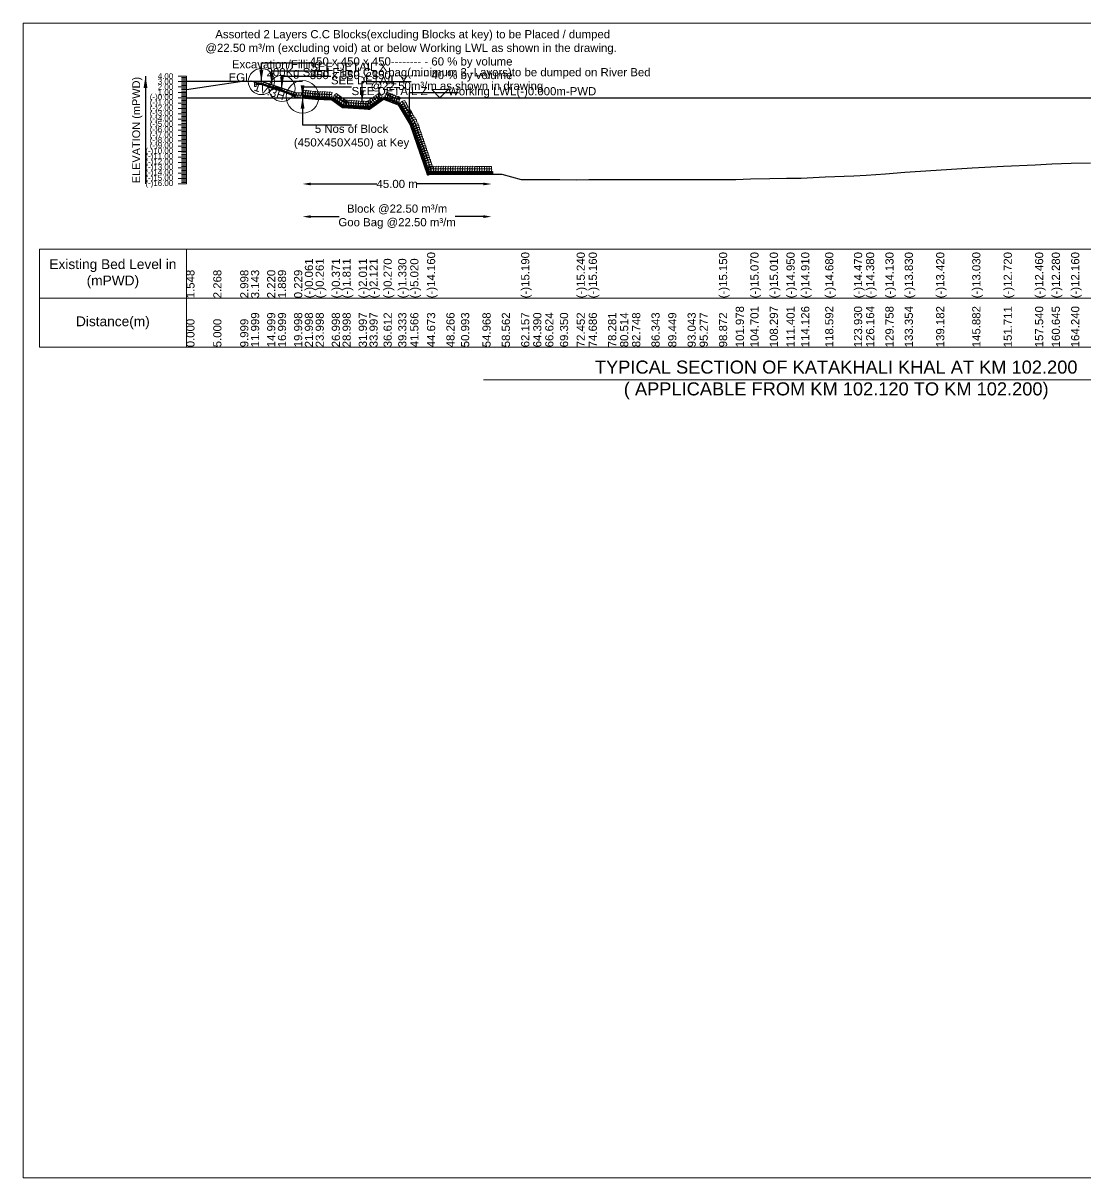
# Model space of a CAD drawing. Header units: inches. Extents: x 89000 to 845000, y -7071 to 31.
# Drawn here: x 400000 to 406510, y -7071 to 0 of the extents above; entities that cross this region are included whole.
import ezdxf

# ---------------------------------------------------------------- set-up
doc = ezdxf.new("R2010")
doc.units = ezdxf.units.IN
doc.header["$LTSCALE"] = 7
doc.header["$MEASUREMENT"] = 0
for name, color, linetype, lineweight in [('Cross section Data Border', 7, 'Continuous', 9), ('Cross Section Labels', 7, 'Continuous', 9), ('Existing_Bed_Level for Xsection', 7, 'Continuous', 25), ('Long Section Labels', 7, 'Continuous', 9)]:
    doc.layers.add(name, color=color, linetype=linetype, lineweight=lineweight)
doc.styles.get("Standard").update_dxf_attribs({"font": 'arial.ttf'})
doc.dimstyles.new('Appron Lebeling Style', dxfattribs={"dimtxt": 50, "dimasz": 50, "dimexe": 0.18, "dimexo": 0.0625, "dimgap": 0.09, "dimtad": 0, "dimtih": 1, "dimtoh": 1, "dimdec": 4, "dimzin": 0, "dimdsep": 46, "dimtxsty": 'Standard', "dimcen": 0.09, "dimse1": 1, "dimse2": 1, "dimadec": 0, "dimazin": 0, "dimtfac": 1, "dimtdec": 4, "dimtofl": 0, "dimtmove": 0, "dimatfit": 3, "dimfxl": 1, "dimtolj": 1, "dimtzin": 0, "dimarcsym": 0})
doc.dimstyles.get("Standard").update_dxf_attribs({"dimtxt": 0.18, "dimasz": 0.18, "dimexe": 0.18, "dimexo": 0.0625, "dimgap": 0.09, "dimtad": 0, "dimtih": 1, "dimtoh": 1, "dimdec": 4, "dimzin": 0, "dimdsep": 46, "dimtxsty": 'Standard', "dimcen": 0.09, "dimadec": 0, "dimazin": 0, "dimtfac": 1, "dimtdec": 4, "dimtofl": 0, "dimtmove": 0, "dimatfit": 3, "dimfxl": 1, "dimtolj": 1, "dimtzin": 0, "dimarcsym": 0})

# ---------------------------------------------------------------- blocks, each defined once
blk = doc.blocks.new('*D301')
at = {"layer": 'Cross Section Labels', "color": 0, "lineweight": -2, "transparency": 16777216}
for p, q in [((401762.1, -985.1), (402167.5, -985.1)), ((402820.2, -985.1), (402414.7, -985.1))]:
    blk.add_line(p, q, dxfattribs=at)
at = {"layer": 'Cross Section Labels', "color": 0, "transparency": 16777216}
for points in [[(401762.1, -976.7), (401762.1, -993.4), (401712.1, -985.1)], [(402820.2, -976.7), (402820.2, -993.4), (402870.2, -985.1)]]:
    blk.add_solid(points, dxfattribs=at)
at = {"layer": 'Defpoints', "color": 0, "transparency": 16777216}
for p in [(401712.1, -457.1), (402870.2, -924.4), (402870.2, -985.1)]:
    blk.add_point(p, dxfattribs=at)
at = {"layer": 'Cross Section Labels', "color": 0, "transparency": 16777216, "insert": (402291.1, -985.1), "char_height": 50, "attachment_point": 5}
blk.add_mtext('\\A1;45.00 m', dxfattribs=at)
blk = doc.blocks.new('*D302')
at = {"layer": 'Cross Section Labels', "color": 0, "lineweight": -2, "transparency": 16777216}
for p, q in [((401762.1, -1185.1), (401935.5, -1185.1)), ((402820.2, -1185.1), (402646.7, -1185.1))]:
    blk.add_line(p, q, dxfattribs=at)
at = {"layer": 'Cross Section Labels', "color": 0, "transparency": 16777216}
for points in [[(401762.1, -1176.7), (401762.1, -1193.4), (401712.1, -1185.1)], [(402820.2, -1176.7), (402820.2, -1193.4), (402870.2, -1185.1)]]:
    blk.add_solid(points, dxfattribs=at)
at = {"layer": 'Defpoints', "color": 0, "transparency": 16777216}
for p in [(401712.1, -457.1), (402870.2, -924.4), (402870.2, -1185.1)]:
    blk.add_point(p, dxfattribs=at)
at = {"layer": 'Cross Section Labels', "color": 0, "transparency": 16777216, "insert": (402291.1, -1185.1), "char_height": 50, "attachment_point": 5}
blk.add_mtext('\\A1;Block @22.50 m³/m ^JGoo Bag @22.50 m³/m ', dxfattribs=at)

msp = doc.modelspace()

# ---------------------------------------------------------------- linework, layer by layer
at = {"layer": 'Cross section Data Border'}
msp.add_lwpolyline([(400100, -1385.08), (409061.76356, -1385.08), (409061.76356, -1985.08), (400100, -1985.08)], close=True, dxfattribs=at)
for points in [[(401000, -1385.08), (401000, -1985.08)], [(400100, -1685.08), (409061.76356, -1685.08)]]:
    msp.add_lwpolyline(points, dxfattribs=at)
at = {"layer": 'Cross Section Labels'}
for points in [[(400000, 0), (410000, 0), (410000, -7071), (400000, -7071)], [(402553.05931, -457.08), (402603.05931, -407.08), (402503.05931, -407.08)]]:
    msp.add_lwpolyline(points, close=True, dxfattribs=at)
msp.add_lwpolyline([(402820.88178, -2185.08), (404980.88178, -2185.08), (407140.88178, -2185.08)], dxfattribs=at)
for centre, radius in [((401459.60931, -358.08), 80), ((401585.83431, -400.155), 80), ((401712.05931, -452.13), 100)]:
    msp.add_circle(centre, radius, dxfattribs=at)
at = {"layer": 'Existing_Bed_Level for Xsection'}
for points in [[(401000, -405.996), (401164.98598, -382.236), (401329.97197, -358.146), (401395.9696, -353.361), (401494.95795, -383.82), (401560.95558, -394.743), (401659.94394, -449.523), (401725.94157, -459.093), (401791.9392, -465.693), (401890.92755, -469.323), (401956.92518, -516.843), (402055.91354, -523.443), (402121.91117, -527.073), (402208.19721, -465.99), (402297.99317, -500.97), (402371.67644, -622.74), (402474.20601, -924.36), (402592.78568, -924.36), (402682.76796, -924.36), (402813.95871, -924.36), (402932.54109, -924.36), (403051.1699, -958.35), (403124.87316, -958.35), (403198.58226, -958.35), (403288.5379, -958.35), (403390.92049, -960), (403464.6263, -957.36), (403583.27112, -958.35), (403656.96926, -957.36), (403730.67238, -957.36), (403849.32282, -957.36), (403951.80786, -957.36), (404070.42513, -958.35), (404144.1343, -957.36), (404262.76867, -957.03), (404365.28312, -957.03), (404455.12087, -954.39), (404573.79226, -952.41), (404676.22418, -950.43), (404766.16276, -949.11), (404913.53344, -941.52), (405089.68642, -934.59), (405163.39849, -931.62), (405282.02334, -923.37), (405400.66754, -913.47), (405593.02228, -899.94), (405814.11836, -887.07), (406006.46667, -876.84), (406198.82038, -868.26), (406301.28291, -862.32), (406419.91783, -858.36), (406538.5677, -855.06)], [(401712.05931, -358.08), (401000, -358.08)], [(401674.93431, -429.855), (401461.13341, -358.58804), (401459.60931, -358.08), (401458.00276, -358.08), (401428.30276, -358.08)], [(401428.30276, -367.98), (401458.00276, -367.98), (401674.93431, -440.29052)], [(401428.30276, -371.28), (401457.46724, -371.28), (401670.31724, -442.23)], [(401428.30276, -374.58), (401456.93173, -374.58), (401667.50931, -444.77253)], [(401000, -457.08), (408961.76356, -457.08)]]:
    msp.add_lwpolyline(points, dxfattribs=at)
at = {"layer": 'Long Section Labels'}
for points in [[(401000, -325.08), (400950, -325.08)], [(401000, -333.33), (400970, -333.33)], [(401000, -341.58), (400970, -341.58)], [(401000, -349.83), (400970, -349.83)], [(401000, -985.08), (401000, -952.08), (401000, -919.08), (401000, -886.08), (401000, -853.08), (401000, -820.08), (401000, -787.08), (401000, -754.08), (401000, -721.08), (401000, -688.08), (401000, -655.08), (401000, -622.08), (401000, -589.08), (401000, -556.08), (401000, -523.08), (401000, -490.08), (401000, -457.08), (401000, -424.08), (401000, -391.08), (401000, -358.08), (401000, -325.08)], [(401000, -358.08), (400950, -358.08)], [(401000, -391.08), (400950, -391.08)], [(401000, -424.08), (400950, -424.08)], [(401000, -366.33), (400970, -366.33)], [(401000, -374.58), (400970, -374.58)], [(401000, -382.83), (400970, -382.83)], [(401000, -399.33), (400970, -399.33)], [(401000, -407.58), (400970, -407.58)], [(401000, -415.83), (400970, -415.83)], [(401000, -457.08), (400950, -457.08)], [(401000, -490.08), (400950, -490.08)], [(401000, -432.33), (400970, -432.33)], [(401000, -440.58), (400970, -440.58)], [(401000, -448.83), (400970, -448.83)], [(401000, -465.33), (400970, -465.33)], [(401000, -473.58), (400970, -473.58)], [(401000, -481.83), (400970, -481.83)], [(401000, -523.08), (400950, -523.08)], [(401000, -556.08), (400950, -556.08)], [(401000, -498.33), (400970, -498.33)], [(401000, -506.58), (400970, -506.58)], [(401000, -514.83), (400970, -514.83)], [(401000, -531.33), (400970, -531.33)], [(401000, -539.58), (400970, -539.58)], [(401000, -547.83), (400970, -547.83)], [(401000, -564.33), (400970, -564.33)], [(401000, -589.08), (400950, -589.08)], [(401000, -622.08), (400950, -622.08)], [(401000, -572.58), (400970, -572.58)], [(401000, -580.83), (400970, -580.83)], [(401000, -597.33), (400970, -597.33)], [(401000, -605.58), (400970, -605.58)], [(401000, -613.83), (400970, -613.83)], [(401000, -630.33), (400970, -630.33)], [(401000, -655.08), (400950, -655.08)], [(401000, -688.08), (400950, -688.08)], [(401000, -638.58), (400970, -638.58)], [(401000, -646.83), (400970, -646.83)], [(401000, -663.33), (400970, -663.33)], [(401000, -671.58), (400970, -671.58)], [(401000, -679.83), (400970, -679.83)], [(401000, -696.33), (400970, -696.33)], [(401000, -704.58), (400970, -704.58)], [(401000, -721.08), (400950, -721.08)], [(401000, -754.08), (400950, -754.08)], [(401000, -712.83), (400970, -712.83)], [(401000, -729.33), (400970, -729.33)], [(401000, -737.58), (400970, -737.58)], [(401000, -745.83), (400970, -745.83)], [(401000, -762.33), (400970, -762.33)], [(401000, -770.58), (400970, -770.58)], [(401000, -787.08), (400950, -787.08)], [(401000, -820.08), (400950, -820.08)], [(401000, -778.83), (400970, -778.83)], [(401000, -795.33), (400970, -795.33)], [(401000, -803.58), (400970, -803.58)], [(401000, -811.83), (400970, -811.83)], [(401000, -828.33), (400970, -828.33)], [(401000, -836.58), (400970, -836.58)], [(401000, -844.83), (400970, -844.83)], [(401000, -853.08), (400950, -853.08)], [(401000, -886.08), (400950, -886.08)], [(401000, -919.08), (400950, -919.08)], [(401000, -861.33), (400970, -861.33)], [(401000, -869.58), (400970, -869.58)], [(401000, -877.83), (400970, -877.83)], [(401000, -894.33), (400970, -894.33)], [(401000, -902.58), (400970, -902.58)], [(401000, -910.83), (400970, -910.83)], [(401000, -952.08), (400950, -952.08)], [(401000, -985.08), (400950, -985.08)], [(401000, -927.33), (400970, -927.33)], [(401000, -935.58), (400970, -935.58)], [(401000, -943.83), (400970, -943.83)], [(401000, -960.33), (400970, -960.33)], [(401000, -968.58), (400970, -968.58)], [(401000, -976.83), (400970, -976.83)]]:
    msp.add_lwpolyline(points, dxfattribs=at)
for points in [[(401428.30276, -358.08), (401418.40276, -358.08), (401418.40276, -372.93), (401428.30276, -372.93)], [(401428.30276, -372.93), (401418.40276, -372.93), (401418.40276, -387.78), (401428.30276, -387.78)], [(401443.15276, -358.08), (401428.30276, -358.08), (401428.30276, -367.98), (401443.15276, -367.98)], [(401458.00276, -358.08), (401443.15276, -358.08), (401443.15276, -367.98), (401458.00276, -367.98)], [(401475.22136, -363.28402), (401461.13341, -358.58804), (401458.00276, -367.98), (401472.09071, -372.67598)], [(401489.30931, -367.98), (401475.22136, -363.28402), (401472.09071, -372.67598), (401486.17865, -377.37196)], [(401503.39725, -372.67598), (401489.30931, -367.98), (401486.17865, -377.37196), (401500.2666, -382.06795)], [(401517.4852, -377.37196), (401503.39725, -372.67598), (401500.2666, -382.06795), (401514.35455, -386.76393)], [(401531.57315, -382.06795), (401517.4852, -377.37196), (401514.35455, -386.76393), (401528.44249, -391.45991)], [(401545.6611, -386.76393), (401531.57315, -382.06795), (401528.44249, -391.45991), (401542.53044, -396.15589)], [(401559.74904, -391.45991), (401545.6611, -386.76393), (401542.53044, -396.15589), (401556.61839, -400.85188)], [(401573.83699, -396.15589), (401559.74904, -391.45991), (401556.61839, -400.85188), (401570.70633, -405.54786)], [(401587.92494, -400.85188), (401573.83699, -396.15589), (401570.70633, -405.54786), (401584.79428, -410.24384)], [(401602.01288, -405.54786), (401587.92494, -400.85188), (401584.79428, -410.24384), (401598.88223, -414.93982)], [(401616.10083, -410.24384), (401602.01288, -405.54786), (401598.88223, -414.93982), (401612.97018, -419.63581)], [(401630.18878, -414.93982), (401616.10083, -410.24384), (401612.97018, -419.63581), (401627.05812, -424.33179)], [(401644.27672, -419.63581), (401630.18878, -414.93982), (401627.05812, -424.33179), (401641.14607, -429.02777)], [(401658.36467, -424.33179), (401644.27672, -419.63581), (401641.14607, -429.02777), (401655.23402, -433.72375)], [(401734.77302, -415.55629), (401721.13022, -409.69144), (401715.26537, -423.33425), (401728.90817, -429.19909)], [(401747.61132, -416.68538), (401733.72202, -411.43087), (401728.46751, -425.32017), (401742.35681, -430.57468)], [(401762.38762, -418.16306), (401748.49832, -412.90856), (401743.24381, -426.79786), (401757.13311, -432.05236)], [(401777.16391, -419.64074), (401763.27461, -414.38624), (401758.02011, -428.27554), (401771.90941, -433.53004)], [(401791.94021, -421.11843), (401778.05091, -415.86392), (401772.7964, -429.75322), (401786.68571, -435.00773)], [(401803.97311, -421.75104), (401789.78047, -417.38166), (401785.41109, -431.57429), (401799.60372, -435.94368)], [(401818.81313, -422.29524), (401804.62049, -417.92585), (401800.25111, -432.11849), (401814.44375, -436.48788)], [(401833.65316, -422.83944), (401819.46052, -418.47005), (401815.09114, -432.66269), (401829.28377, -437.03207)], [(401848.49318, -423.38363), (401834.30054, -419.01425), (401829.93116, -433.20689), (401844.1238, -437.57627)], [(401863.33321, -423.92783), (401849.14057, -419.55845), (401844.77119, -433.75109), (401858.96382, -438.12047)], [(401878.17323, -424.47203), (401863.9806, -420.10265), (401859.61121, -434.29529), (401873.80385, -438.66467)], [(401893.01326, -425.01623), (401878.82062, -420.64685), (401874.45124, -434.83948), (401888.64388, -439.20887)], [(402242.33722, -431.68931), (402230.3684, -422.89898), (402221.57808, -434.8678), (402233.5469, -443.65813)], [(401672.45262, -429.02777), (401658.36467, -424.33179), (401655.23402, -433.72375), (401669.32196, -438.41973)], [(401682.35931, -442.23), (401667.50931, -442.23), (401667.50931, -457.08), (401682.35931, -457.08)], [(401689.78431, -427.38), (401674.93431, -427.38), (401674.93431, -442.23), (401689.78431, -442.23)], [(401697.20931, -442.23), (401682.35931, -442.23), (401682.35931, -457.08), (401697.20931, -457.08)], [(401704.63431, -427.38), (401689.78431, -427.38), (401689.78431, -442.23), (401704.63431, -442.23)], [(401712.05931, -442.23), (401697.20931, -442.23), (401697.20931, -457.08), (401712.05931, -457.08)], [(401727.03907, -424.4963), (401713.24289, -429.99065), (401718.73724, -443.78683), (401732.53342, -438.29248)], [(401740.28114, -425.95933), (401726.742, -432.05967), (401732.84233, -445.59881), (401746.38147, -439.49848)], [(401755.05744, -427.43702), (401741.51829, -433.53735), (401747.61862, -447.07649), (401761.15777, -440.97616)], [(401769.83373, -428.9147), (401756.29459, -435.01503), (401762.39492, -448.55418), (401775.93407, -442.45384)], [(401784.61003, -430.39238), (401771.07089, -436.49271), (401777.17122, -450.03186), (401790.71036, -443.93153)], [(401797.24151, -431.46821), (401784.11342, -438.40908), (401791.05428, -451.53717), (401804.18238, -444.59631)], [(401812.08154, -432.01241), (401798.95344, -438.95327), (401805.89431, -452.08137), (401819.0224, -445.14051)], [(401826.92157, -432.55661), (401813.79347, -439.49747), (401820.73433, -452.62557), (401833.86243, -445.68471)], [(401841.76159, -433.10081), (401828.63349, -440.04167), (401835.57436, -453.16977), (401848.70245, -446.2289)], [(401856.60162, -433.64501), (401843.47352, -440.58587), (401850.41438, -453.71397), (401863.54248, -446.7731)], [(401871.44164, -434.1892), (401858.31354, -441.13007), (401865.25441, -454.25816), (401878.3825, -447.3173)], [(401886.28167, -434.7334), (401873.15357, -441.67427), (401880.09443, -454.80236), (401893.22253, -447.8615)], [(401918.28058, -446.63332), (401903.50632, -445.13543), (401902.00843, -459.90969), (401916.78269, -461.40758)], [(401929.26904, -442.27538), (401919.87665, -430.77297), (401908.37423, -440.16536), (401917.76662, -451.66777)], [(401930.33172, -455.31045), (401915.55746, -453.81256), (401914.05956, -468.58682), (401928.83383, -470.08471)], [(401941.32017, -450.95251), (401931.92778, -439.4501), (401920.42537, -448.84249), (401929.81776, -460.3449)], [(401942.38286, -463.98758), (401927.60859, -462.48969), (401926.1107, -477.26395), (401940.88496, -478.76185)], [(401953.37131, -459.62964), (401943.97892, -448.12723), (401932.47651, -457.51962), (401941.8689, -469.02203)], [(401954.43399, -472.66471), (401939.65973, -471.16682), (401938.16184, -485.94108), (401952.9361, -487.43898)], [(401965.42245, -468.30677), (401956.03006, -456.80436), (401944.52765, -466.19675), (401953.92004, -477.69916)], [(401966.48513, -481.34184), (401951.71087, -479.84395), (401950.21298, -494.61821), (401964.98724, -496.11611)], [(401977.47359, -476.9839), (401968.08119, -465.48149), (401956.57878, -474.87388), (401965.97117, -486.37629)], [(401978.53627, -490.01897), (401963.76201, -488.52108), (401962.26411, -503.29534), (401977.03838, -504.79324)], [(401975.89057, -483.63503), (401962.5607, -490.18003), (401969.1057, -503.5099), (401982.43557, -496.9649)], [(401982.90985, -474.12359), (401968.85429, -469.33157), (401964.06226, -483.38713), (401978.11783, -488.17916)], [(401989.52472, -485.66103), (401980.13233, -474.15862), (401968.62992, -483.55101), (401978.02231, -495.05342)], [(401990.70767, -484.62295), (401977.3778, -491.16796), (401983.9228, -504.49783), (401997.25267, -497.95282)], [(401997.72696, -475.11152), (401983.67139, -470.31949), (401978.87936, -484.37506), (401992.93493, -489.16708)], [(402005.52477, -485.61088), (401992.1949, -492.15588), (401998.7399, -505.48575), (402012.06977, -498.94074)], [(402012.54406, -476.09944), (401998.48849, -471.30741), (401993.69646, -485.36298), (402007.75203, -490.15501)], [(402020.34187, -486.5988), (402007.012, -493.1438), (402013.55701, -506.47367), (402026.88688, -499.92867)], [(402027.36116, -477.08736), (402013.30559, -472.29534), (402008.51356, -486.3509), (402022.56913, -491.14293)], [(402035.15897, -487.58672), (402021.8291, -494.13173), (402028.37411, -507.46159), (402041.70398, -500.91659)], [(402042.17826, -478.07529), (402028.12269, -473.28326), (402023.33067, -487.33883), (402037.38623, -492.13085)], [(402049.97608, -488.57464), (402036.64621, -495.11965), (402043.19121, -508.44952), (402056.52108, -501.90451)], [(402056.99536, -479.06321), (402042.9398, -474.27118), (402038.14777, -488.32675), (402052.20333, -493.11878)], [(402064.39858, -489.4616), (402051.14572, -496.16117), (402057.8453, -509.41403), (402071.09815, -502.71445)], [(402071.30678, -479.86918), (402057.19644, -475.24093), (402052.56819, -489.35127), (402066.67853, -493.97952)], [(402079.22617, -490.27714), (402065.97331, -496.97672), (402072.67289, -510.22957), (402085.92574, -503.53)], [(402086.13437, -480.68472), (402072.02403, -476.05647), (402067.39578, -490.16682), (402081.50612, -494.79507)], [(402094.05375, -491.09269), (402080.8009, -497.79227), (402087.50048, -511.04512), (402100.75333, -504.34554)], [(402100.96196, -481.50027), (402086.85162, -476.87202), (402082.22336, -490.98236), (402096.33371, -495.61061)], [(402108.88134, -491.90824), (402095.62849, -498.60781), (402102.32806, -511.86067), (402115.58092, -505.16109)], [(402115.78955, -482.31582), (402101.6792, -477.68757), (402097.05095, -491.79791), (402111.1613, -496.42616)], [(402113.52994, -478.66388), (402099.60082, -483.81191), (402104.74884, -497.74102), (402118.67796, -492.593)], [(402114.08327, -490.472), (402107.86873, -503.9591), (402121.35583, -510.17364), (402127.57038, -496.68654)], [(402123.70893, -492.72378), (402110.45608, -499.42336), (402117.15565, -512.67621), (402130.40851, -505.97664)], [(402125.6503, -470.08372), (402111.72118, -475.23174), (402116.86921, -489.16086), (402130.79833, -484.01283)], [(402130.61714, -483.13136), (402116.50679, -478.50311), (402111.87854, -492.61346), (402125.98889, -497.24171)], [(402126.20364, -481.89183), (402119.9891, -495.37894), (402133.4762, -501.59348), (402139.69074, -488.10637)], [(402137.77067, -461.50355), (402123.84155, -466.65158), (402128.98958, -480.5807), (402142.9187, -475.43267)], [(402138.324, -473.31167), (402132.10946, -486.79877), (402145.59657, -493.01331), (402151.81111, -479.52621)], [(402149.89104, -452.92339), (402135.96192, -458.07141), (402141.10994, -472.00053), (402155.03906, -466.85251)], [(402150.44437, -464.73151), (402144.22983, -478.21861), (402157.71694, -484.43315), (402163.93148, -470.94605)], [(402162.0114, -444.34323), (402148.08229, -449.49125), (402153.23031, -463.42037), (402167.15943, -458.27234)], [(402162.56474, -456.15134), (402156.3502, -469.63845), (402169.8373, -475.85299), (402176.05184, -462.36588)], [(402174.13177, -435.76306), (402160.20265, -440.91109), (402165.35068, -454.84021), (402179.2798, -449.69218)], [(402174.68511, -447.57118), (402168.47056, -461.05828), (402181.95767, -467.27282), (402188.17221, -453.78572)], [(402186.25214, -427.1829), (402172.32302, -432.33092), (402177.47104, -446.26004), (402191.40016, -441.11202)], [(402186.80547, -438.99101), (402180.59093, -452.47812), (402194.07804, -458.69266), (402200.29258, -445.20556)], [(402232.78645, -438.65498), (402218.10662, -440.89666), (402220.34831, -455.57649), (402235.02814, -453.3348)], [(402246.62363, -444.04525), (402231.9438, -446.28693), (402234.18549, -460.96676), (402248.86532, -458.72507)], [(402256.1744, -437.07958), (402244.20558, -428.28925), (402235.41525, -440.25807), (402247.38407, -449.0484)], [(402260.4608, -449.43552), (402245.78098, -451.6772), (402248.02267, -466.35703), (402262.70249, -464.11534)], [(402270.01158, -442.46985), (402258.04276, -433.67952), (402249.25243, -445.64834), (402261.22125, -454.43867)], [(402274.29798, -454.82579), (402259.61815, -457.06747), (402261.85984, -471.7473), (402276.53967, -469.50561)], [(402283.84876, -447.86012), (402271.87994, -439.06979), (402263.08961, -451.03861), (402275.05843, -459.82894)], [(402288.13516, -460.21606), (402273.45533, -462.45774), (402275.69702, -477.13757), (402290.37685, -474.89588)], [(402297.68593, -453.25039), (402285.71711, -444.46006), (402276.92679, -456.42888), (402288.89561, -465.21921)], [(402301.97234, -465.60633), (402287.29251, -467.84801), (402289.5342, -482.52784), (402304.21403, -480.28615)], [(402311.52311, -458.64066), (402299.55429, -449.85033), (402290.76396, -461.81915), (402302.73278, -470.60948)], [(402330.38314, -488.0581), (402317.37699, -480.89133), (402310.21022, -493.89747), (402323.21636, -501.06425)], [(402338.07101, -500.76319), (402325.06487, -493.59641), (402317.89809, -506.60255), (402330.90423, -513.76933)], [(402342.20051, -488.35393), (402338.06578, -474.09117), (402323.80301, -478.2259), (402327.93775, -492.48867)], [(402349.88838, -501.05901), (402345.75365, -486.79625), (402331.49088, -490.93098), (402335.62562, -505.19375)], [(402345.75888, -513.46827), (402332.75274, -506.30149), (402325.58596, -519.30764), (402338.5921, -526.47441)], [(402353.44675, -526.17335), (402340.44061, -519.00657), (402333.27383, -532.01272), (402346.27997, -539.1795)], [(402357.57625, -513.7641), (402353.44152, -499.50133), (402339.17875, -503.63607), (402343.31349, -517.89883)], [(402361.13462, -538.87844), (402348.12848, -531.71166), (402340.9617, -544.7178), (402353.96785, -551.88458)], [(402365.26412, -526.46918), (402361.12939, -512.20641), (402346.86662, -516.34115), (402351.00136, -530.60391)], [(402368.82249, -551.58352), (402355.81635, -544.41674), (402348.64957, -557.42289), (402361.65572, -564.58966)], [(402372.952, -539.17426), (402368.81726, -524.9115), (402354.5545, -529.04623), (402358.68923, -543.309)], [(402376.51037, -564.2886), (402363.50422, -557.12182), (402356.33744, -570.12797), (402369.34359, -577.29475)], [(402380.63987, -551.87935), (402376.50513, -537.61658), (402362.24237, -541.75132), (402366.3771, -556.01408)], [(402388.32774, -564.58443), (402384.193, -550.32166), (402369.93024, -554.4564), (402374.06497, -568.71916)], [(402396.01561, -577.28951), (402391.88087, -563.02675), (402377.61811, -567.16148), (402381.75284, -581.42425)], [(402384.19824, -576.99369), (402371.19209, -569.82691), (402364.02531, -582.83305), (402377.03146, -589.99983)], [(402391.88611, -589.69877), (402378.87996, -582.53199), (402371.71319, -595.53813), (402384.71933, -602.70491)], [(402399.57398, -602.40385), (402386.56784, -595.23707), (402379.40106, -608.24322), (402392.4072, -615.41)], [(402403.70348, -589.9946), (402399.56875, -575.73183), (402385.30598, -579.86656), (402389.44072, -594.12933)], [(402408.07037, -622.93081), (402396.90724, -613.13759), (402387.11403, -624.30073), (402398.27716, -634.09394)], [(402412.84974, -636.99068), (402401.68661, -627.19747), (402391.8934, -638.3606), (402403.05653, -648.15381)], [(402411.39135, -602.69968), (402407.25662, -588.43691), (402392.99385, -592.57165), (402397.12859, -606.83441)], [(402419.54836, -625.7581), (402418.57378, -610.94012), (402403.75579, -611.91469), (402404.73037, -626.73268)], [(402424.32773, -639.81798), (402423.35315, -624.99999), (402408.53516, -625.97457), (402409.50974, -640.79256)], [(402417.62911, -651.05056), (402406.46598, -641.25735), (402396.67276, -652.42048), (402407.8359, -662.21369)], [(402422.40848, -665.11044), (402411.24535, -655.31723), (402401.45213, -666.48036), (402412.61526, -676.27357)], [(402427.18784, -679.17031), (402416.02471, -669.3771), (402406.2315, -680.54023), (402417.39463, -690.33345)], [(402431.96721, -693.23019), (402420.80408, -683.43698), (402411.01087, -694.60011), (402422.174, -704.39332)], [(402429.1071, -653.87786), (402428.13252, -639.05987), (402413.31453, -640.03445), (402414.28911, -654.85243)], [(402436.74658, -707.29007), (402425.58345, -697.49686), (402415.79024, -708.65999), (402426.95337, -718.4532)], [(402433.88646, -667.93773), (402432.91189, -653.11975), (402418.0939, -654.09433), (402419.06848, -668.91231)], [(402438.66583, -681.99761), (402437.69125, -667.17962), (402422.87327, -668.1542), (402423.84785, -682.97219)], [(402443.4452, -696.05749), (402442.47062, -681.2395), (402427.65264, -682.21408), (402428.62722, -697.03206)], [(402448.22457, -710.11736), (402447.24999, -695.29938), (402432.432, -696.27396), (402433.40658, -711.09194)], [(402441.52595, -721.34995), (402430.36282, -711.55673), (402420.56961, -722.71986), (402431.73274, -732.51308)], [(402446.30532, -735.40982), (402435.14219, -725.61661), (402425.34898, -736.77974), (402436.51211, -746.57295)], [(402451.08469, -749.4697), (402439.92156, -739.67649), (402430.12834, -750.83962), (402441.29147, -760.63283)], [(402455.86406, -763.52958), (402444.70092, -753.73636), (402434.90771, -764.89949), (402446.07084, -774.69271)], [(402453.00394, -724.17724), (402452.02936, -709.35925), (402437.21137, -710.33383), (402438.18595, -725.15182)], [(402460.64342, -777.58945), (402449.48029, -767.79624), (402439.68708, -778.95937), (402450.85021, -788.75258)], [(402457.78331, -738.23712), (402456.80873, -723.41913), (402441.99074, -724.39371), (402442.96532, -739.2117)], [(402462.56267, -752.29699), (402461.5881, -737.47901), (402446.77011, -738.45359), (402447.74469, -753.27157)], [(402467.34204, -766.35687), (402466.36746, -751.53888), (402451.54948, -752.51346), (402452.52406, -767.33145)], [(402472.12141, -780.41675), (402471.14683, -765.59876), (402456.32885, -766.57334), (402457.30343, -781.39133)], [(402465.42279, -791.64933), (402454.25966, -781.85612), (402444.46645, -793.01925), (402455.62958, -802.81246)], [(402470.20216, -805.70921), (402459.03903, -795.91599), (402449.24582, -807.07913), (402460.40895, -816.87234)], [(402474.98153, -819.76908), (402463.8184, -809.97587), (402454.02519, -821.139), (402465.18832, -830.93221)], [(402479.7609, -833.82896), (402468.59777, -824.03575), (402458.80455, -835.19888), (402469.96768, -844.99209)], [(402476.90078, -794.47662), (402475.9262, -779.65864), (402461.10821, -780.63322), (402462.08279, -795.4512)], [(402481.68015, -808.5365), (402480.70557, -793.71852), (402465.88758, -794.69309), (402466.86216, -809.51108)], [(402481.95838, -855.4955), (402480.9838, -840.67751), (402466.16581, -841.65209), (402467.14039, -856.47008)], [(402486.45952, -822.59638), (402485.48494, -807.77839), (402470.66695, -808.75297), (402471.64153, -823.57096)], [(402491.23888, -836.65625), (402490.26431, -821.83827), (402475.44632, -822.81285), (402476.4209, -837.63083)], [(402496.01825, -850.71613), (402495.04367, -835.89815), (402480.22569, -836.87272), (402481.20027, -851.69071)], [(402485.75062, -880.00656), (402471.4074, -876.16022), (402467.56106, -890.50344), (402481.90428, -894.34978)], [(402485.75062, -894.85656), (402471.4074, -891.01022), (402467.56106, -905.35344), (402481.90428, -909.19978)], [(402486.73774, -869.55538), (402485.76317, -854.73739), (402470.94518, -855.71197), (402471.91976, -870.52996)], [(402491.51711, -883.61525), (402490.54253, -868.79727), (402475.72455, -869.77185), (402476.69913, -884.58983)], [(402496.29648, -897.67513), (402495.3219, -882.85714), (402480.50392, -883.83172), (402481.4785, -898.64971)], [(402500.60062, -880.00656), (402486.2574, -876.16022), (402482.41106, -890.50344), (402496.75428, -894.34978)], [(402500.60062, -894.85656), (402486.2574, -891.01022), (402482.41106, -905.35344), (402496.75428, -909.19978)], [(402500.79762, -864.77601), (402499.82304, -849.95802), (402485.00506, -850.9326), (402485.97964, -865.75059)], [(402501.07585, -911.73501), (402500.10127, -896.91702), (402485.28328, -897.8916), (402486.25786, -912.70959)], [(402505.57699, -878.83589), (402504.60241, -864.0179), (402489.78443, -864.99248), (402490.759, -879.81046)], [(402510.35636, -892.89576), (402509.38178, -878.07778), (402494.56379, -879.05236), (402495.53837, -893.87034)], [(402515.45062, -880.00656), (402501.1074, -876.16022), (402497.26106, -890.50344), (402511.60428, -894.34978)], [(402515.45062, -894.85656), (402501.1074, -891.01022), (402497.26106, -905.35344), (402511.60428, -909.19978)], [(402515.13573, -906.95564), (402514.16115, -892.13765), (402499.34316, -893.11223), (402500.31774, -907.93022)], [(402530.30062, -880.00656), (402515.9574, -876.16022), (402512.11106, -890.50344), (402526.45428, -894.34978)], [(402530.30062, -894.85656), (402515.9574, -891.01022), (402512.11106, -905.35344), (402526.45428, -909.19978)], [(402545.15062, -880.00656), (402530.8074, -876.16022), (402526.96106, -890.50344), (402541.30428, -894.34978)], [(402545.15062, -894.85656), (402530.8074, -891.01022), (402526.96106, -905.35344), (402541.30428, -909.19978)], [(402560.00062, -880.00656), (402545.6574, -876.16022), (402541.81106, -890.50344), (402556.15428, -894.34978)], [(402560.00062, -894.85656), (402545.6574, -891.01022), (402541.81106, -905.35344), (402556.15428, -909.19978)], [(402574.85062, -880.00656), (402560.5074, -876.16022), (402556.66106, -890.50344), (402571.00428, -894.34978)], [(402574.85062, -894.85656), (402560.5074, -891.01022), (402556.66106, -905.35344), (402571.00428, -909.19978)], [(402589.70062, -880.00656), (402575.3574, -876.16022), (402571.51106, -890.50344), (402585.85428, -894.34978)], [(402589.70062, -894.85656), (402575.3574, -891.01022), (402571.51106, -905.35344), (402585.85428, -909.19978)], [(402604.55062, -880.00656), (402590.2074, -876.16022), (402586.36106, -890.50344), (402600.70428, -894.34978)], [(402604.55062, -894.85656), (402590.2074, -891.01022), (402586.36106, -905.35344), (402600.70428, -909.19978)], [(402619.40062, -880.00656), (402605.0574, -876.16022), (402601.21106, -890.50344), (402615.55428, -894.34978)], [(402619.40062, -894.85656), (402605.0574, -891.01022), (402601.21106, -905.35344), (402615.55428, -909.19978)], [(402634.25062, -880.00656), (402619.9074, -876.16022), (402616.06106, -890.50344), (402630.40428, -894.34978)], [(402634.25062, -894.85656), (402619.9074, -891.01022), (402616.06106, -905.35344), (402630.40428, -909.19978)], [(402649.10062, -880.00656), (402634.7574, -876.16022), (402630.91106, -890.50344), (402645.25428, -894.34978)], [(402649.10062, -894.85656), (402634.7574, -891.01022), (402630.91106, -905.35344), (402645.25428, -909.19978)], [(402663.95062, -880.00656), (402649.6074, -876.16022), (402645.76106, -890.50344), (402660.10428, -894.34978)], [(402663.95062, -894.85656), (402649.6074, -891.01022), (402645.76106, -905.35344), (402660.10428, -909.19978)], [(402678.80062, -880.00656), (402664.4574, -876.16022), (402660.61106, -890.50344), (402674.95428, -894.34978)], [(402678.80062, -894.85656), (402664.4574, -891.01022), (402660.61106, -905.35344), (402674.95428, -909.19978)], [(402693.65062, -880.00656), (402679.3074, -876.16022), (402675.46106, -890.50344), (402689.80428, -894.34978)], [(402693.65062, -894.85656), (402679.3074, -891.01022), (402675.46106, -905.35344), (402689.80428, -909.19978)], [(402708.50062, -880.00656), (402694.1574, -876.16022), (402690.31106, -890.50344), (402704.65428, -894.34978)], [(402708.50062, -894.85656), (402694.1574, -891.01022), (402690.31106, -905.35344), (402704.65428, -909.19978)], [(402723.35062, -880.00656), (402709.0074, -876.16022), (402705.16106, -890.50344), (402719.50428, -894.34978)], [(402723.35062, -894.85656), (402709.0074, -891.01022), (402705.16106, -905.35344), (402719.50428, -909.19978)], [(402738.20062, -880.00656), (402723.8574, -876.16022), (402720.01106, -890.50344), (402734.35428, -894.34978)], [(402738.20062, -894.85656), (402723.8574, -891.01022), (402720.01106, -905.35344), (402734.35428, -909.19978)], [(402753.05062, -880.00656), (402738.7074, -876.16022), (402734.86106, -890.50344), (402749.20428, -894.34978)], [(402753.05062, -894.85656), (402738.7074, -891.01022), (402734.86106, -905.35344), (402749.20428, -909.19978)], [(402767.90062, -880.00656), (402753.5574, -876.16022), (402749.71106, -890.50344), (402764.05428, -894.34978)], [(402767.90062, -894.85656), (402753.5574, -891.01022), (402749.71106, -905.35344), (402764.05428, -909.19978)], [(402782.75062, -894.85656), (402768.4074, -891.01022), (402764.56106, -905.35344), (402778.90428, -909.19978)], [(402781.08084, -877.83), (402766.23084, -877.83), (402766.23084, -892.68), (402781.08084, -892.68)], [(402797.60062, -894.85656), (402783.2574, -891.01022), (402779.41106, -905.35344), (402793.75428, -909.19978)], [(402795.93084, -877.83), (402781.08084, -877.83), (402781.08084, -892.68), (402795.93084, -892.68)], [(402812.45062, -894.85656), (402798.1074, -891.01022), (402794.26106, -905.35344), (402808.60428, -909.19978)], [(402810.78084, -877.83), (402795.93084, -877.83), (402795.93084, -892.68), (402810.78084, -892.68)], [(402827.30062, -894.85656), (402812.9574, -891.01022), (402809.11106, -905.35344), (402823.45428, -909.19978)], [(402825.63084, -877.83), (402810.78084, -877.83), (402810.78084, -892.68), (402825.63084, -892.68)], [(402842.15062, -894.85656), (402827.8074, -891.01022), (402823.96106, -905.35344), (402838.30428, -909.19978)], [(402840.48084, -877.83), (402825.63084, -877.83), (402825.63084, -892.68), (402840.48084, -892.68)], [(402857.00062, -894.85656), (402842.6574, -891.01022), (402838.81106, -905.35344), (402853.15428, -909.19978)], [(402855.33084, -877.83), (402840.48084, -877.83), (402840.48084, -892.68), (402855.33084, -892.68)], [(402871.85062, -894.85656), (402857.5074, -891.01022), (402853.66106, -905.35344), (402868.00428, -909.19978)], [(402870.18084, -877.83), (402855.33084, -877.83), (402855.33084, -892.68), (402870.18084, -892.68)]]:
    msp.add_lwpolyline(points, close=True, dxfattribs=at)
for centre, major_axis in [((401723.33057, -455.88005), (10.86873, -1.57602)), ((401724.13563, -450.32812), (10.86873, -1.57602)), ((401724.94068, -444.77619), (10.86873, -1.57602)), ((401745.04654, -458.18457), (10.92789, -1.09283)), ((401745.60477, -452.60242), (10.92789, -1.09283)), ((401746.16301, -447.02026), (10.92789, -1.09283)), ((401766.90232, -460.37023), (10.92789, -1.09283)), ((401767.46056, -454.78807), (10.92789, -1.09283)), ((401768.01879, -449.20592), (10.92789, -1.09283)), ((401788.75811, -462.55589), (10.92789, -1.09283)), ((401789.31634, -456.97373), (10.92789, -1.09283)), ((401789.87458, -451.39157), (10.92789, -1.09283)), ((401810.5169, -463.56738), (10.97502, -0.40246)), ((401810.72249, -457.96115), (10.97502, -0.40246)), ((401810.92808, -452.35491), (10.97502, -0.40246)), ((401832.46695, -464.37231), (10.97502, -0.40246)), ((401832.67254, -458.76608), (10.97502, -0.40246)), ((401832.87812, -453.15984), (10.97502, -0.40246)), ((401854.417, -465.17724), (10.97502, -0.40246)), ((401854.62258, -459.571), (10.97502, -0.40246)), ((401854.82817, -453.96477), (10.97502, -0.40246)), ((401876.36704, -465.98217), (10.97502, -0.40246)), ((401876.57263, -460.37593), (10.97502, -0.40246)), ((401876.77821, -454.7697), (10.97502, -0.40246)), ((401898.48391, -471.30731), (8.91249, -6.41722)), ((401901.76194, -466.75466), (8.91249, -6.41722)), ((401905.03996, -462.20201), (8.91249, -6.41722)), ((401916.30888, -484.14175), (8.91249, -6.41722)), ((401919.58691, -479.5891), (8.91249, -6.41722)), ((401922.86493, -475.03645), (8.91249, -6.41722)), ((401934.13385, -496.97619), (8.91249, -6.41722)), ((401937.41188, -492.42354), (8.91249, -6.41722)), ((401940.68991, -487.87089), (8.91249, -6.41722)), ((401958.51488, -500.70533), (8.91249, -6.41722)), ((402133.59058, -501.62142), (8.96368, 6.34551)), ((402151.51795, -488.9304), (8.96368, 6.34551)), ((402154.75934, -493.50921), (8.96368, 6.34551)), ((402158.00074, -498.08801), (8.96368, 6.34551)), ((402169.44532, -476.23939), (8.96368, 6.34551)), ((402172.68671, -480.81819), (8.96368, 6.34551)), ((402175.92811, -485.397), (8.96368, 6.34551)), ((402187.37269, -463.54837), (8.96368, 6.34551)), ((402190.61408, -468.12718), (8.96368, 6.34551)), ((402193.85548, -472.70598), (8.96368, 6.34551)), ((402215.15917, -465.69172), (10.23336, -3.9864)), ((402217.19549, -460.46434), (10.23336, -3.9864)), ((402219.23182, -455.23696), (10.23336, -3.9864)), ((402235.62589, -473.66452), (10.23336, -3.9864)), ((402237.66222, -468.43715), (10.23336, -3.9864)), ((402239.69854, -463.20977), (10.23336, -3.9864)), ((402256.09261, -481.63733), (10.23336, -3.9864)), ((402258.12894, -476.40995), (10.23336, -3.9864)), ((402260.16526, -471.18258), (10.23336, -3.9864)), ((402276.55934, -489.61014), (10.23336, -3.9864)), ((402278.59566, -484.38276), (10.23336, -3.9864)), ((402280.63199, -479.15538), (10.23336, -3.9864)), ((402297.02606, -497.58295), (10.23336, -3.9864)), ((402299.06239, -492.35557), (10.23336, -3.9864)), ((402301.09871, -487.12819), (10.23336, -3.9864)), ((401951.95882, -509.81063), (8.91249, -6.41722)), ((401955.23685, -505.25798), (8.91249, -6.41722)), ((401970.9065, -514.96397), (10.95807, -0.73062)), ((401971.27971, -509.3664), (10.95807, -0.73062)), ((401971.65293, -503.76883), (10.95807, -0.73062)), ((401992.82264, -516.42522), (10.95807, -0.73062)), ((401993.19585, -510.82765), (10.95807, -0.73062)), ((401993.56907, -505.23007), (10.95807, -0.73062)), ((402014.73878, -517.88647), (10.95807, -0.73062)), ((402015.11199, -512.28889), (10.95807, -0.73062)), ((402015.48521, -506.69132), (10.95807, -0.73062)), ((402036.65492, -519.34771), (10.95807, -0.73062)), ((402037.02813, -513.75014), (10.95807, -0.73062)), ((402037.40135, -508.15257), (10.95807, -0.73062)), ((402058.54025, -520.77823), (10.96583, -0.60314)), ((402058.84834, -515.1767), (10.96583, -0.60314)), ((402059.15644, -509.57517), (10.96583, -0.60314)), ((402080.4719, -521.98452), (10.96583, -0.60314)), ((402080.77999, -516.38299), (10.96583, -0.60314)), ((402081.08809, -510.78145), (10.96583, -0.60314)), ((402102.40355, -523.1908), (10.96583, -0.60314)), ((402102.71165, -517.58927), (10.96583, -0.60314)), ((402103.01974, -511.98774), (10.96583, -0.60314)), ((402115.66321, -514.31243), (8.96368, 6.34551)), ((402118.90461, -518.89124), (8.96368, 6.34551)), ((402122.146, -523.47004), (8.96368, 6.34551)), ((402136.83198, -506.20022), (8.96368, 6.34551)), ((402140.07337, -510.77903), (8.96368, 6.34551)), ((402310.66123, -516.48723), (5.68561, -9.39611)), ((402315.46093, -513.58292), (5.68561, -9.39611)), ((402320.26062, -510.67862), (5.68561, -9.39611)), ((402322.03244, -535.27946), (5.68561, -9.39611)), ((402326.83214, -532.37515), (5.68561, -9.39611)), ((402331.63184, -529.47085), (5.68561, -9.39611)), ((402333.40366, -554.07169), (5.68561, -9.39611)), ((402338.20336, -551.16738), (5.68561, -9.39611)), ((402343.00306, -548.26308), (5.68561, -9.39611)), ((402344.77488, -572.86392), (5.68561, -9.39611)), ((402349.57457, -569.95961), (5.68561, -9.39611)), ((402354.37427, -567.05531), (5.68561, -9.39611)), ((402356.14609, -591.65615), (5.68561, -9.39611)), ((402360.94579, -588.75184), (5.68561, -9.39611)), ((402365.74549, -585.84753), (5.68561, -9.39611)), ((402367.51731, -610.44838), (5.68561, -9.39611)), ((402372.31701, -607.54407), (5.68561, -9.39611)), ((402377.1167, -604.63976), (5.68561, -9.39611)), ((402377.32385, -630.63803), (3.53461, -10.39806)), ((402382.63536, -628.83249), (3.53461, -10.39806)), ((402387.94687, -627.02695), (3.53461, -10.39806)), ((402384.39306, -651.43415), (3.53461, -10.39806)), ((402389.70457, -649.62861), (3.53461, -10.39806)), ((402391.46228, -672.23027), (3.53461, -10.39806)), ((402395.01608, -647.82307), (3.53461, -10.39806)), ((402396.77379, -670.42473), (3.53461, -10.39806)), ((402398.5315, -693.02639), (3.53461, -10.39806)), ((402402.0853, -668.61919), (3.53461, -10.39806)), ((402403.84301, -691.22085), (3.53461, -10.39806)), ((402405.60072, -713.82251), (3.53461, -10.39806)), ((402409.15452, -689.41531), (3.53461, -10.39806)), ((402410.91222, -712.01697), (3.53461, -10.39806)), ((402416.22373, -710.21143), (3.53461, -10.39806)), ((402412.66993, -734.61863), (3.53461, -10.39806)), ((402417.98144, -732.81309), (3.53461, -10.39806)), ((402419.73915, -755.41475), (3.53461, -10.39806)), ((402423.29295, -731.00755), (3.53461, -10.39806)), ((402425.05066, -753.60921), (3.53461, -10.39806)), ((402426.80837, -776.21087), (3.53461, -10.39806)), ((402430.36217, -751.80367), (3.53461, -10.39806)), ((402432.11987, -774.40533), (3.53461, -10.39806)), ((402437.43138, -772.59979), (3.53461, -10.39806)), ((402433.87758, -797.00699), (3.53461, -10.39806)), ((402439.18909, -795.20145), (3.53461, -10.39806)), ((402440.9468, -817.80311), (3.53461, -10.39806)), ((402444.5006, -793.39591), (3.53461, -10.39806)), ((402446.25831, -815.99757), (3.53461, -10.39806)), ((402448.01602, -838.59923), (3.53461, -10.39806)), ((402451.56982, -814.19203), (3.53461, -10.39806)), ((402453.32753, -836.79369), (3.53461, -10.39806)), ((402455.08523, -859.39535), (3.53461, -10.39806)), ((402458.63903, -834.98815), (3.53461, -10.39806)), ((402460.39674, -857.58981), (3.53461, -10.39806)), ((402465.70825, -855.78427), (3.53461, -10.39806)), ((402462.15445, -880.19147), (3.53461, -10.39806)), ((402467.46596, -878.38593), (3.53461, -10.39806)), ((402469.22367, -900.98759), (3.53461, -10.39806)), ((402472.77747, -876.58039), (3.53461, -10.39806)), ((402474.53518, -899.18205), (3.53461, -10.39806)), ((402476.29288, -921.78371), (3.53461, -10.39806)), ((402479.84669, -897.37651), (3.53461, -10.39806)), ((402481.60439, -919.97817), (3.53461, -10.39806)), ((402486.9159, -918.17263), (3.53461, -10.39806)), ((402494.40324, -910.335), (10.9824, 0)), ((402494.40324, -915.945), (10.9824, 0)), ((402494.40324, -921.555), (10.9824, 0)), ((402516.36804, -910.335), (10.9824, 0)), ((402516.36804, -915.945), (10.9824, 0)), ((402516.36804, -921.555), (10.9824, 0)), ((402538.33284, -910.335), (10.9824, 0)), ((402538.33284, -915.945), (10.9824, 0)), ((402538.33284, -921.555), (10.9824, 0)), ((402560.29764, -910.335), (10.9824, 0)), ((402560.29764, -915.945), (10.9824, 0)), ((402560.29764, -921.555), (10.9824, 0)), ((402582.26244, -910.335), (10.9824, 0)), ((402582.26244, -915.945), (10.9824, 0)), ((402582.26244, -921.555), (10.9824, 0)), ((402604.22724, -910.335), (10.9824, 0)), ((402604.22724, -915.945), (10.9824, 0)), ((402604.22724, -921.555), (10.9824, 0)), ((402626.19204, -910.335), (10.9824, 0)), ((402626.19204, -915.945), (10.9824, 0)), ((402626.19204, -921.555), (10.9824, 0)), ((402648.15684, -910.335), (10.9824, 0)), ((402648.15684, -915.945), (10.9824, 0)), ((402648.15684, -921.555), (10.9824, 0)), ((402670.12164, -910.335), (10.9824, 0)), ((402670.12164, -915.945), (10.9824, 0)), ((402670.12164, -921.555), (10.9824, 0)), ((402692.08644, -910.335), (10.9824, 0)), ((402692.08644, -915.945), (10.9824, 0)), ((402692.08644, -921.555), (10.9824, 0)), ((402714.05124, -910.335), (10.9824, 0)), ((402714.05124, -915.945), (10.9824, 0)), ((402714.05124, -921.555), (10.9824, 0)), ((402736.01604, -910.335), (10.9824, 0)), ((402736.01604, -915.945), (10.9824, 0)), ((402736.01604, -921.555), (10.9824, 0)), ((402757.98084, -910.335), (10.9824, 0)), ((402757.98084, -915.945), (10.9824, 0)), ((402757.98084, -921.555), (10.9824, 0)), ((402779.94564, -910.335), (10.9824, 0)), ((402779.94564, -915.945), (10.9824, 0)), ((402779.94564, -921.555), (10.9824, 0)), ((402801.91044, -910.335), (10.9824, 0)), ((402801.91044, -915.945), (10.9824, 0)), ((402801.91044, -921.555), (10.9824, 0)), ((402823.87524, -910.335), (10.9824, 0)), ((402823.87524, -915.945), (10.9824, 0)), ((402823.87524, -921.555), (10.9824, 0)), ((402845.84004, -910.335), (10.9824, 0)), ((402845.84004, -915.945), (10.9824, 0)), ((402845.84004, -921.555), (10.9824, 0)), ((402867.80484, -910.335), (10.9824, 0)), ((402867.80484, -915.945), (10.9824, 0)), ((402867.80484, -921.555), (10.9824, 0))]:
    msp.add_ellipse(centre, major_axis=major_axis, ratio=0.255, dxfattribs=at)

# ---------------------------------------------------------------- texts
at = {"layer": 'Cross section Data Border', "char_height": 60, "width": 800, "attachment_point": 5}
for s, insert in [('Existing Bed Level in (mPWD)', (400550, -1535.08)), ('Distance(m)', (400550, -1835.08))]:
    msp.add_mtext(s, dxfattribs=dict(at, insert=insert))
at = {"layer": 'Cross Section Labels'}
for s, insert, char_height, attachment_point in [(' Assorted 2 Layers C.C Blocks(excluding Blocks at key) to be Placed / dumped^J@22.50 m³/m (excluding void) at or below Working LWL as shown in the drawing.^J450 x 450 x 450-------- - 60 % by volume^J350 x 350 x 350-------- - 40 % by volume', (402376.83467, -358.08), 50, 8), ('Excavation/Filling', (401822.72181, -292.08), 50, 9), ('200Kg Sand Filled Geo-bag(minimum 3 -Layers)to be dumped on River Bed^J@22.50m³/m as shown in drawing.', (402667.58774, -424.08), 50, 8), ('SEE DETAIL X', (401759.60931, -242.58), 50, 1), ('EGL', (401398.60276, -358.08), 50, 9), ('SEE DETAIL Y', (401885.83431, -325.08), 50, 1), ('SEE DETAIL Z', (402012.05931, -391.08), 50, 1), ('Working LWL(-)0.000m-PWD', (402603.05931, -457.08), 50, 7), ('5 Nos of Block ^J(450X450X450) at Key', (402012.05931, -622.08), 50, 2), ('TYPICAL SECTION OF KATAKHALI KHAL AT KM 102.200^J( APPLICABLE FROM KM 102.120 TO KM 102.200)', (404980.88178, -2185.08), 80, 5)]:
    msp.add_mtext(s, dxfattribs=dict(at, insert=insert, char_height=char_height, attachment_point=attachment_point))
at = {"layer": 'Cross Section Labels', "insert": (401517.50405, -394.77077), "char_height": 50, "attachment_point": 2, "rotation": 341.565051177}
msp.add_mtext('1V:3H', dxfattribs=at)
at = {"layer": 'Long Section Labels', "rotation": 90}
for s, insert, char_height, attachment_point in [('ELEVATION (mPWD)', (400700, -655.08), 48, 5), ('(-)14.160', (402474.20601, -1685.08), 50, 1), ('(-)14.160', (402474.20601, -1685.08), 50, 1), ('(-)14.160', (402474.20601, -1685.08), 50, 1), ('(-)14.160', (402474.20601, -1685.08), 50, 1), ('(-)14.160', (402474.20601, -1685.08), 50, 1), ('(-)15.190', (403051.1699, -1685.08), 50, 1), ('(-)15.190', (403051.1699, -1685.08), 50, 1), ('(-)15.190', (403051.1699, -1685.08), 50, 1), ('(-)15.190', (403051.1699, -1685.08), 50, 1), ('(-)15.190', (403051.1699, -1685.08), 50, 1), ('(-)15.190', (403051.1699, -1685.08), 50, 1), ('(-)15.240', (403390.92049, -1685.08), 50, 1), ('(-)15.160', (403464.6263, -1685.08), 50, 1), ('(-)15.160', (403464.6263, -1685.08), 50, 1), ('(-)15.160', (403464.6263, -1685.08), 50, 1), ('(-)15.160', (403464.6263, -1685.08), 50, 1), ('(-)15.160', (403464.6263, -1685.08), 50, 1), ('(-)15.160', (403464.6263, -1685.08), 50, 1), ('(-)15.150', (404262.76867, -1685.08), 50, 1), ('(-)15.150', (404262.76867, -1685.08), 50, 1), ('(-)15.070', (404455.12087, -1685.08), 50, 1), ('(-)15.010', (404573.79226, -1685.08), 50, 1), ('(-)14.950', (404676.22418, -1685.08), 50, 1), ('(-)14.910', (404766.16276, -1685.08), 50, 1), ('(-)14.680', (404913.53344, -1685.08), 50, 1), ('(-)14.470', (405089.68642, -1685.08), 50, 1), ('(-)14.380', (405163.39849, -1685.08), 50, 1), ('(-)14.130', (405282.02334, -1685.08), 50, 1), ('(-)13.830', (405400.66754, -1685.08), 50, 1), ('(-)13.420', (405593.02228, -1685.08), 50, 1), ('(-)13.030', (405814.11836, -1685.08), 50, 1), ('(-)12.720', (406006.46667, -1685.08), 50, 1), ('(-)12.460', (406198.82038, -1685.08), 50, 1), ('(-)12.280', (406301.28291, -1685.08), 50, 1), ('(-)12.160', (406419.91783, -1685.08), 50, 1), ('(-)0.061', (401725.94157, -1685.08), 50, 1), ('(-)0.261', (401791.9392, -1685.08), 50, 1), ('(-)0.371', (401890.92755, -1685.08), 50, 1), ('(-)1.811', (401956.92518, -1685.08), 50, 1), ('(-)2.011', (402055.91354, -1685.08), 50, 1), ('(-)2.121', (402121.91117, -1685.08), 50, 1), ('(-)0.270', (402208.19721, -1685.08), 50, 1), ('(-)1.330', (402297.99317, -1685.08), 50, 1), ('(-)5.020', (402371.67644, -1685.08), 50, 1), ('1.548', (401000, -1685.08), 50, 1), ('2.268', (401164.98598, -1685.08), 50, 1), ('2.998', (401329.97197, -1685.08), 50, 1), ('3.143', (401395.9696, -1685.08), 50, 1), ('2.220', (401494.95795, -1685.08), 50, 1), ('1.889', (401560.95558, -1685.08), 50, 1), ('0.229', (401659.94394, -1685.08), 50, 1), ('101.978', (404365.28312, -1985.08), 50, 1), ('104.701', (404455.12087, -1985.08), 50, 1), ('108.297', (404573.79226, -1985.08), 50, 1), ('111.401', (404676.22418, -1985.08), 50, 1), ('114.126', (404766.16276, -1985.08), 50, 1), ('118.592', (404913.53344, -1985.08), 50, 1), ('123.930', (405089.68642, -1985.08), 50, 1), ('126.164', (405163.39849, -1985.08), 50, 1), ('129.758', (405282.02334, -1985.08), 50, 1), ('133.354', (405400.66754, -1985.08), 50, 1), ('139.182', (405593.02228, -1985.08), 50, 1), ('145.882', (405814.11836, -1985.08), 50, 1), ('151.711', (406006.46667, -1985.08), 50, 1), ('157.540', (406198.82038, -1985.08), 50, 1), ('160.645', (406301.28291, -1985.08), 50, 1), ('164.240', (406419.91783, -1985.08), 50, 1), ('0.000', (401000, -1985.08), 50, 1), ('5.000', (401164.98598, -1985.08), 50, 1), ('9.999', (401329.97197, -1985.08), 50, 1), ('11.999', (401395.9696, -1985.08), 50, 1), ('14.999', (401494.95795, -1985.08), 50, 1), ('16.999', (401560.95558, -1985.08), 50, 1), ('19.998', (401659.94394, -1985.08), 50, 1), ('21.998', (401725.94157, -1985.08), 50, 1), ('23.998', (401791.9392, -1985.08), 50, 1), ('26.998', (401890.92755, -1985.08), 50, 1), ('28.998', (401956.92518, -1985.08), 50, 1), ('31.997', (402055.91354, -1985.08), 50, 1), ('33.997', (402121.91117, -1985.08), 50, 1), ('36.612', (402208.19721, -1985.08), 50, 1), ('39.333', (402297.99317, -1985.08), 50, 1), ('41.566', (402371.67644, -1985.08), 50, 1), ('44.673', (402474.20601, -1985.08), 50, 1), ('48.266', (402592.78568, -1985.08), 50, 1), ('50.993', (402682.76796, -1985.08), 50, 1), ('54.968', (402813.95871, -1985.08), 50, 1), ('58.562', (402932.54109, -1985.08), 50, 1), ('62.157', (403051.1699, -1985.08), 50, 1), ('64.390', (403124.87316, -1985.08), 50, 1), ('66.624', (403198.58226, -1985.08), 50, 1), ('69.350', (403288.5379, -1985.08), 50, 1), ('72.452', (403390.92049, -1985.08), 50, 1), ('74.686', (403464.6263, -1985.08), 50, 1), ('78.281', (403583.27112, -1985.08), 50, 1), ('80.514', (403656.96926, -1985.08), 50, 1), ('82.748', (403730.67238, -1985.08), 50, 1), ('86.343', (403849.32282, -1985.08), 50, 1), ('89.449', (403951.80786, -1985.08), 50, 1), ('93.043', (404070.42513, -1985.08), 50, 1), ('95.277', (404144.1343, -1985.08), 50, 1), ('98.872', (404262.76867, -1985.08), 50, 1)]:
    msp.add_mtext(s, dxfattribs=dict(at, insert=insert, char_height=char_height, attachment_point=attachment_point))
at = {"layer": 'Long Section Labels', "char_height": 35, "attachment_point": 6}
for s, insert in [('4.00', (400920, -325.08)), ('3.00', (400920, -358.08)), ('2.00', (400920, -391.08)), ('1.00', (400920, -424.08)), ('(-)0.00', (400920, -457.08)), ('(-)1.00', (400920, -490.08)), ('(-)2.00', (400920, -523.08)), ('(-)3.00', (400920, -556.08)), ('(-)4.00', (400920, -589.08)), ('(-)5.00', (400920, -622.08)), ('(-)6.00', (400920, -655.08)), ('(-)7.00', (400920, -688.08)), ('(-)8.00', (400920, -721.08)), ('(-)10.00', (400920, -787.08)), ('(-)9.00', (400920, -754.08)), ('(-)11.00', (400920, -820.08)), ('(-)12.00', (400920, -853.08)), ('(-)13.00', (400920, -886.08)), ('(-)14.00', (400920, -919.08)), ('(-)15.00', (400920, -952.08)), ('(-)16.00', (400920, -985.08))]:
    msp.add_mtext(s, dxfattribs=dict(at, insert=insert))

# ---------------------------------------------------------------- dimensions: what is measured, and where the dimension line sits
at = {"layer": 'Cross Section Labels'}
for base, text, picture, middle in [((402870.18084, -985.08), '45.00 m', '*D301', (402291.12007, -985.08)), ((402870.18084, -1185.08), 'Block @22.50 m³/m ^JGoo Bag @22.50 m³/m ', '*D302', (402291.12007, -1185.08))]:
    dim = msp.add_linear_dim(base=base, p1=(401712.05931, -457.08), p2=(402870.18084, -924.36), text=text, dimstyle='Appron Lebeling Style', dxfattribs=at)
    dim.commit()
    dim.dimension.update_dxf_attribs({"geometry": picture, "text_midpoint": middle})

# ---------------------------------------------------------------- leaders
at = {"layer": 'Cross Section Labels', "annotation_type": 0, "has_hookline": 1, "hookline_direction": 0}
for points, text_width in [([(401459.60931, -358.08), (401459.60931, -242.58), (401759.51931, -242.58)], 466.13233), ([(401522.72181, -376.1475), (401522.72181, -292.08), (401822.63181, -292.08)], 533.32196), ([(401585.83431, -400.155), (401585.83431, -325.08), (401885.74431, -325.08)], 466.03001), ([(401712.05931, -452.13), (401712.05931, -391.08), (402011.96931, -391.08)], 460.91405), ([(402076.83467, -484.16048), (402076.83467, -358.08), (402376.74467, -358.08)], 2510.77763), ([(402367.58774, -605.37608), (402367.58774, -424.08), (402667.49774, -424.08)], 2345.7367), ([(401712.05931, -452.13), (401712.05931, -622.08), (402011.96931, -622.08)], 701.90996)]:
    msp.add_leader(points, dimstyle='Standard', override={"dimasz": 72}, dxfattribs=dict(at, text_width=text_width))
at = {"layer": 'Long Section Labels'}
msp.add_leader([(400750, -325.08), (400750, -985.08)], dimstyle='Standard', override={"dimasz": 72}, dxfattribs=at)

doc.saveas('drawing.dxf')
